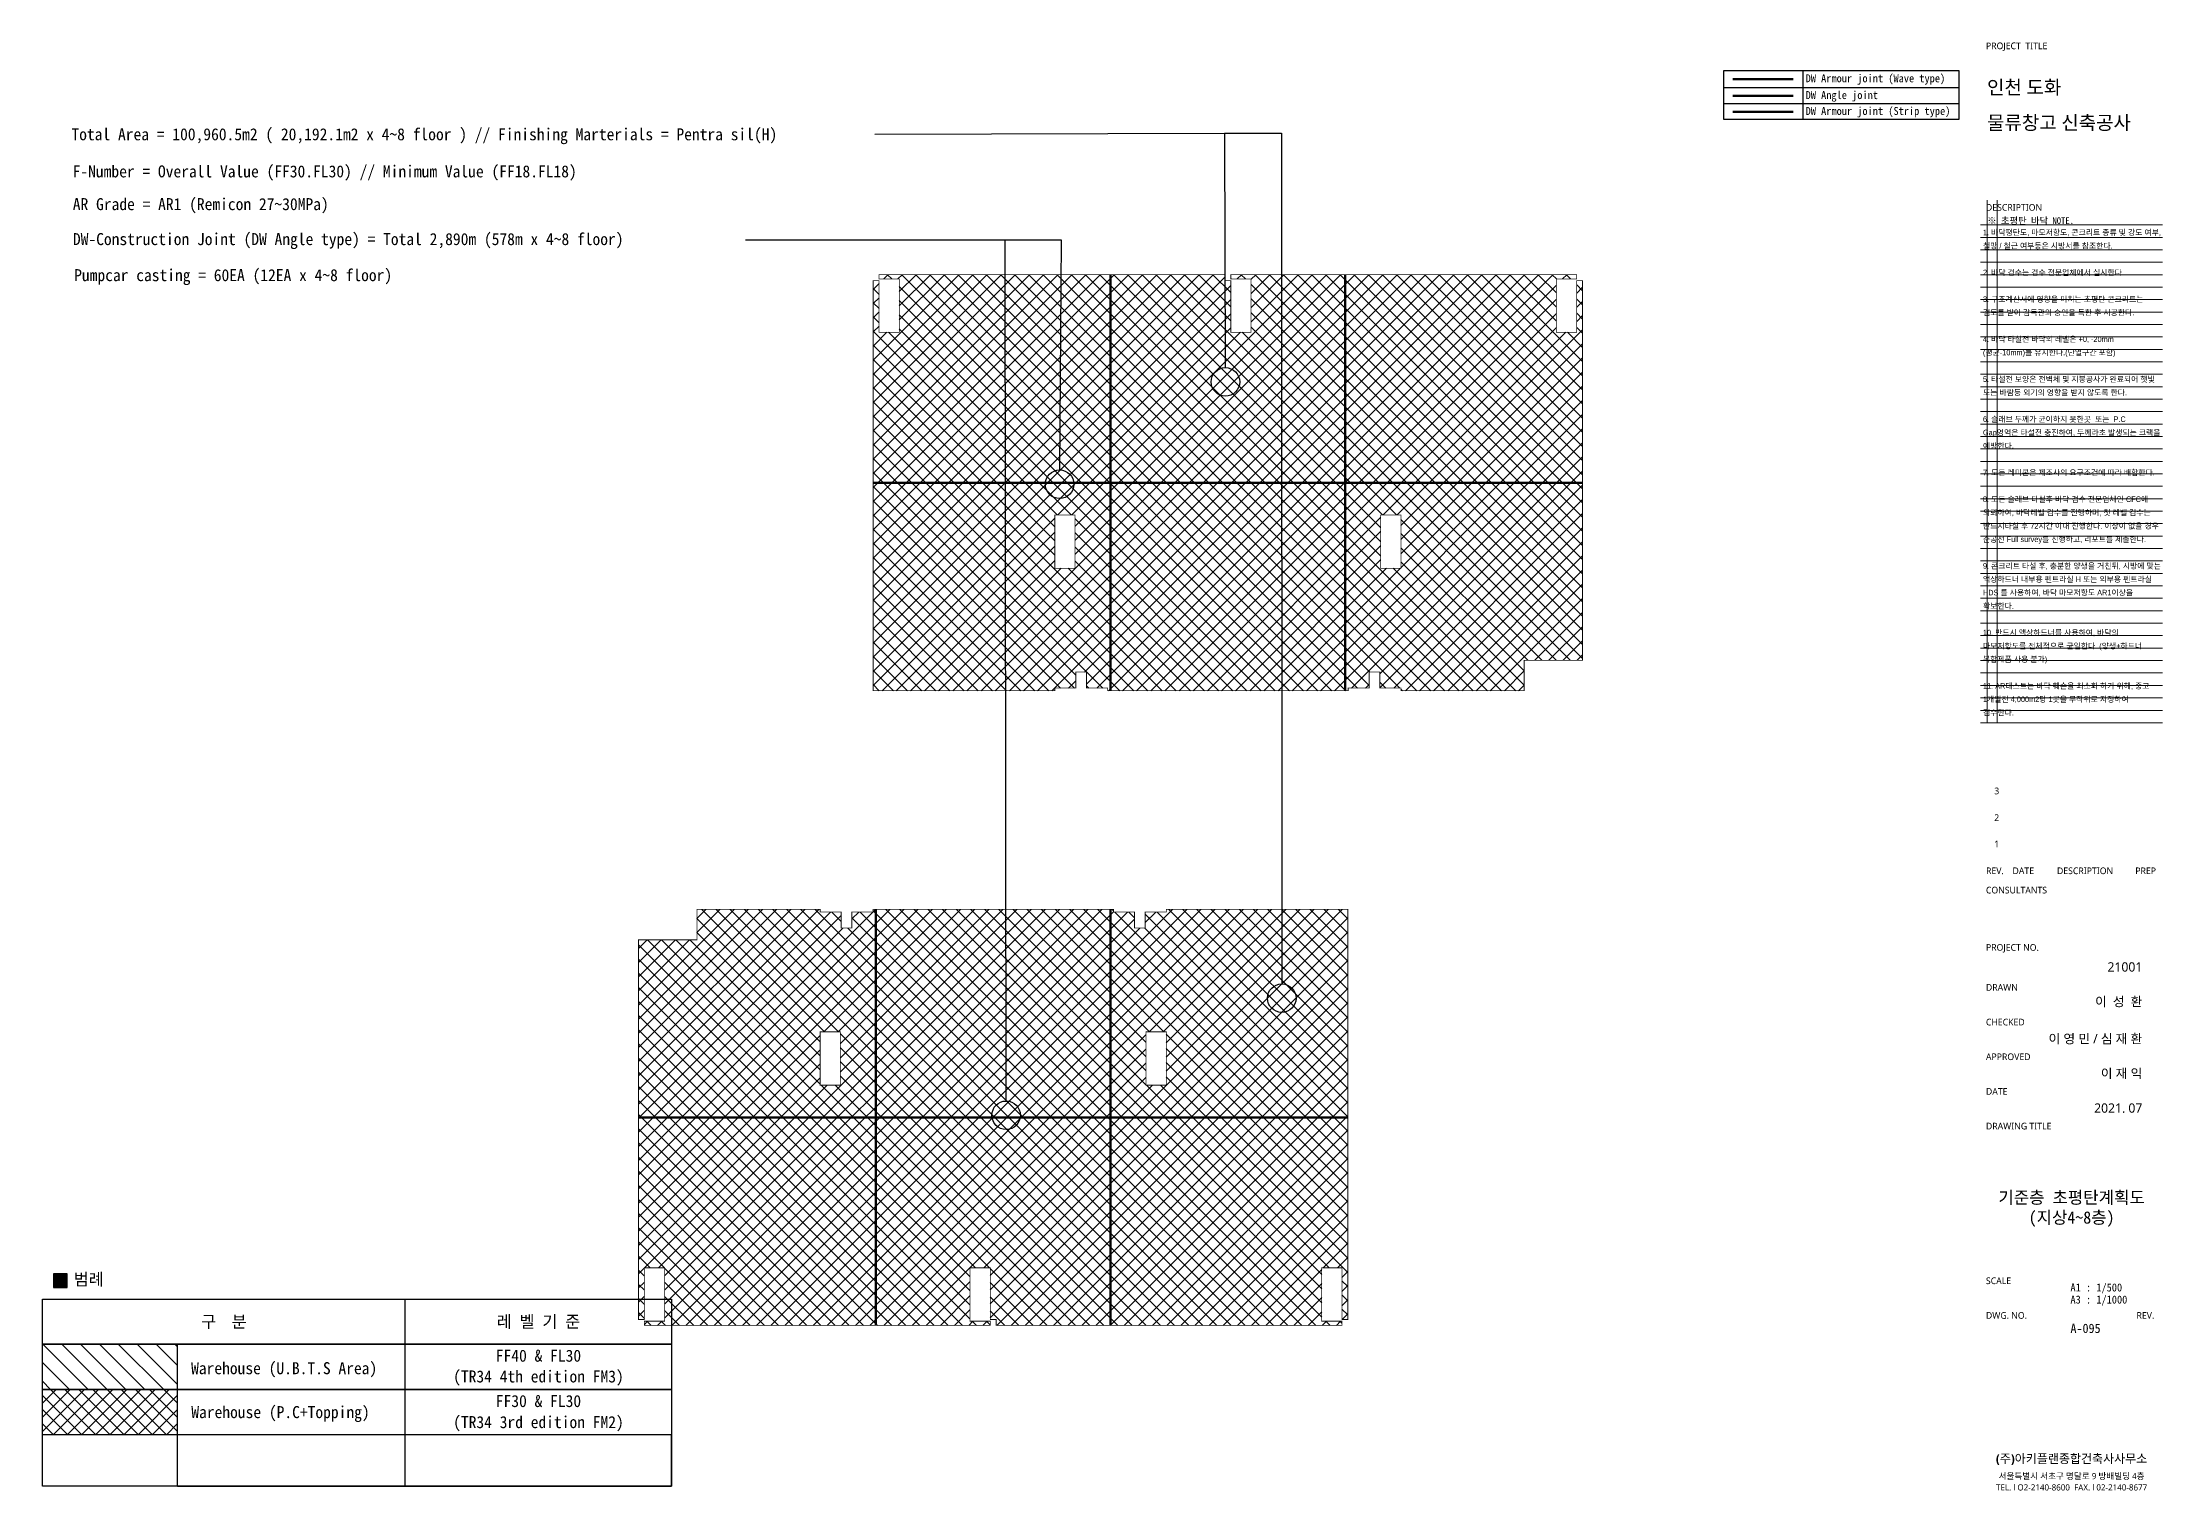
# Model space of a CAD drawing. Header units: millimetres. Extents: x 1364877 to 2662909, y 234189 to 1399913.
# Drawn here: x 1364877 to 1762398, y 1128393 to 1399913 of the extents above; entities that cross this region are included whole.
import ezdxf
from ezdxf.enums import TextEntityAlignment as Align

# ---------------------------------------------------------------- set-up
doc = ezdxf.new("R2010")
doc.units = ezdxf.units.MM
doc.header["$LTSCALE"] = 5
doc.header["$MEASUREMENT"] = 0
doc.linetypes.add('XR-평면도$0$( Hidden )', pattern=[0.375, 0.25, -0.125])
for name, color, linetype, lineweight in [('A-BORD-TEXT', 3, 'CONTINUOUS', 25), ('A-MKXS-LEAD', 7, 'CONTINUOUS', 25), ('A-MKXX-NAME', 3, 'CONTINUOUS', 25), ('A-XXXX-HATC', 8, 'CONTINUOUS', 18), ('A-XXXX-NOTE', 3, 'CONTINUOUS', 25), ('A-XXXX-TABL', 7, 'CONTINUOUS', 25), ('A-XXXX-TXT1', 3, 'CONTINUOUS', 25), ('FORM(미추홀)$0$A-BORD-TEXT', 3, 'CONTINUOUS', 25), ('문자 참고', 3, 'CONTINUOUS', 13)]:
    doc.layers.add(name, color=color, linetype=linetype, lineweight=lineweight)
doc.layers.add('A-XXXX-NPLT', color=144, linetype='CONTINUOUS', lineweight=15, plot=False)
for name, color, linetype in [('BOX', 7, 'CONTINUOUS'), ('DW-Area', 3, 'CONTINUOUS'), ('DW-Constr J', 1, 'CONTINUOUS'), ('DW-ETC', 7, 'CONTINUOUS'), ('FORM(미추홀)$0$FORM', 7, 'CONTINUOUS')]:
    doc.layers.add(name, color=color, linetype=linetype)
doc.styles.add('FORM(미추홀)$0$맑은고딕', font='malgun.ttf')
doc.styles.add('FORM(미추홀)$0$맑은고딕B', font='malgunbd.ttf')
doc.styles.add('돋움', font='')
doc.styles.add('돋움_14', font='', dxfattribs={"height": 2.5})
doc.styles.add('돋움체', font='')
doc.styles.add('맑은고딕', font='')
doc.styles.get('돋움').set_extended_font_data('DotumChe')
doc.styles.get('돋움_14').set_extended_font_data('Dotum')
doc.styles.get('돋움체').set_extended_font_data('DotumChe')
doc.styles.get('맑은고딕').set_extended_font_data('DotumChe')

# ---------------------------------------------------------------- blocks, each defined once
blk = doc.blocks.new('NOTE')
at = {"layer": 'A-XXXX-NPLT'}
for p, q in [((1010660, 179733), (1010660, 175813)), ((1010734, 175813), (1010734, 179733)), ((1010610, 179546), (1011975, 179546)), ((1010610, 179453), (1011975, 179453)), ((1010610, 179359), (1011975, 179359)), ((1010610, 179266), (1011975, 179266)), ((1010610, 179173), (1011975, 179173)), ((1010610, 179079), (1011975, 179079)), ((1010610, 178986), (1011975, 178986)), ((1010610, 178893), (1011975, 178893)), ((1010610, 178799), (1011975, 178799)), ((1010610, 178706), (1011975, 178706)), ((1010610, 178613), (1011975, 178613)), ((1010610, 178519), (1011975, 178519)), ((1010610, 178426), (1011975, 178426)), ((1010610, 178333), (1011975, 178333)), ((1010610, 178239), (1011975, 178239)), ((1010610, 178146), (1011975, 178146)), ((1010610, 178053), (1011975, 178053)), ((1010610, 177959), (1011975, 177959)), ((1010610, 177866), (1011975, 177866)), ((1010610, 177773), (1011975, 177773)), ((1010610, 177679), (1011975, 177679)), ((1010610, 177586), (1011975, 177586)), ((1010610, 177493), (1011975, 177493)), ((1010610, 177399), (1011975, 177399)), ((1010610, 177306), (1011975, 177306)), ((1010610, 177213), (1011975, 177213)), ((1010610, 177119), (1011975, 177119)), ((1010610, 177026), (1011975, 177026)), ((1010610, 176933), (1011975, 176933)), ((1010610, 176839), (1011975, 176839)), ((1010610, 176746), (1011975, 176746)), ((1010610, 176653), (1011975, 176653)), ((1010610, 176559), (1011975, 176559)), ((1010610, 176466), (1011975, 176466)), ((1010610, 176373), (1011975, 176373)), ((1010610, 176279), (1011975, 176279)), ((1010610, 176186), (1011975, 176186)), ((1010610, 176093), (1011975, 176093)), ((1010610, 175999), (1011975, 175999)), ((1010610, 175906), (1011975, 175906)), ((1010610, 175813), (1011975, 175813))]:
    blk.add_line(p, q, dxfattribs=at)

msp = doc.modelspace()

# ---------------------------------------------------------------- hatches: boundary and pattern name
at = {"layer": 'A-XXXX-HATC'}
h = msp.add_hatch(dxfattribs=at)
h.set_pattern_fill('ANSI31', color=3, scale=20000, angle=90, style=0)
h.paths.add_polyline_path([(1364887.7, 1155869.8), (1390220.6, 1155869.8), (1390220.6, 1147365.7), (1364887.7, 1147365.7)])
at = {"layer": 'BOX'}
h = msp.add_hatch(color=4, dxfattribs=at)
h.dxf.hatch_style = 1
h.paths.add_polyline_path([(1366970.4, 1166475.6), (1369521.7, 1166475.6), (1369521.7, 1169026.9), (1366970.4, 1169026.9)])
at = {"layer": 'DW-ETC'}
h = msp.add_hatch(dxfattribs=at)
h.set_pattern_fill('ANSI37', color=256, scale=15000)
h.paths.add_polyline_path([(1487591, 1231659.8), (1476641, 1231659.8), (1476641, 1160459.8), (1477741, 1160459.8), (1477741, 1170159.8), (1481541, 1170159.8), (1481541, 1160159.8), (1477741, 1160159.8), (1477741, 1159359.8), (1542591, 1159359.8), (1542591, 1160159.8), (1538791, 1160159.8), (1538791, 1170159.8), (1542591, 1170159.8), (1542591, 1160459.8), (1543691, 1160459.8), (1543691, 1159359.8), (1608541, 1159359.8), (1608541, 1160159.8), (1604741, 1160159.8), (1604741, 1170159.8), (1608541, 1170159.8), (1608541, 1160459.8), (1609641, 1160459.8), (1609641, 1237359.8), (1575591, 1237359.8), (1575591, 1236859.8), (1571641, 1236859.8), (1571641, 1233859.8), (1569641, 1233859.8), (1569641, 1236859.8), (1565691, 1236859.8), (1565691, 1237359.8), (1520591, 1237359.8), (1520591, 1236859.8), (1516641, 1236859.8), (1516641, 1233859.8), (1514641, 1233859.8), (1514641, 1236859.8), (1510691, 1236859.8), (1510691, 1237359.8), (1487591, 1237359.8)])
h.paths.add_polyline_path([(1642691, 1284059.8), (1653641, 1284059.8), (1653641, 1355259.8), (1652541, 1355259.8), (1652541, 1345559.8), (1648741, 1345559.8), (1648741, 1355559.8), (1652541, 1355559.8), (1652541, 1356359.8), (1587691, 1356359.8), (1587691, 1355559.8), (1591491, 1355559.8), (1591491, 1345559.8), (1587691, 1345559.8), (1587691, 1355259.8), (1586591, 1355259.8), (1586591, 1356359.8), (1521741, 1356359.8), (1521741, 1355559.8), (1525541, 1355559.8), (1525541, 1345559.8), (1521741, 1345559.8), (1521741, 1355259.8), (1520641, 1355259.8), (1520641, 1278359.8), (1554691, 1278359.8), (1554691, 1278859.8), (1558641, 1278859.8), (1558641, 1281859.8), (1560641, 1281859.8), (1560641, 1278859.8), (1564591, 1278859.8), (1564591, 1278359.8), (1609691, 1278359.8), (1609691, 1278859.8), (1613641, 1278859.8), (1613641, 1281859.8), (1615641, 1281859.8), (1615641, 1278859.8), (1619591, 1278859.8), (1619591, 1278359.8), (1642691, 1278359.8)])
h.paths.add_polyline_path([(1558491, 1301309.8), (1554691, 1301309.8), (1554691, 1311309.8), (1558491, 1311309.8)], flags=16)
h.paths.add_polyline_path([(1619591, 1301309.8), (1615791, 1301309.8), (1615791, 1311309.8), (1619591, 1311309.8)], flags=16)
h.paths.add_polyline_path([(1510691, 1214409.8), (1514491, 1214409.8), (1514491, 1204409.8), (1510691, 1204409.8)], flags=16)
h.paths.add_polyline_path([(1571791, 1214409.8), (1575591, 1214409.8), (1575591, 1204409.8), (1571791, 1204409.8)], flags=16)
h = msp.add_hatch(dxfattribs=at)
h.set_pattern_fill('ANSI37', color=256, scale=15000)
h.paths.add_polyline_path([(1364877.5, 1147365.7), (1364887.7, 1138831.2), (1390210.3, 1138861.6), (1390210.3, 1147365.7)])

# ---------------------------------------------------------------- linework, layer by layer
at = {"layer": 'A-MKXS-LEAD'}
for points in [[(1520957, 1382702.7), (1586531.6, 1382869.7), (1586665.3, 1339006.2)], [(1586531.6, 1382869.7), (1597228.6, 1382869.7), (1597248.6, 1223390.3)], [(1496711.3, 1362882.8), (1555910.1, 1362882.8), (1555598.4, 1319751.3)], [(1545569.1, 1201436.4), (1545416.7, 1362882.8)]]:
    msp.add_lwpolyline(points, dxfattribs=at)
for centre in [(1586687.7, 1336263.1), (1555598.4, 1317078.7), (1597254.8, 1220717.7), (1545571.6, 1198763.8)]:
    msp.add_circle(centre, 2672.6, dxfattribs=at)
at = {"layer": 'A-XXXX-TABL'}
for p, q in [((1364887.7, 1155869.8), (1482858.2, 1155869.8)), ((1364887.7, 1147365.7), (1482858.2, 1147365.7))]:
    msp.add_line(p, q, dxfattribs=at)
for points in [[(1680084.8, 1394601.7), (1680084.8, 1385491.8), (1724273, 1385491.8), (1724273, 1394601.7)], [(1364887.7, 1164290.8), (1482858.2, 1164290.8), (1482858.2, 1129219.7), (1364887.7, 1129219.7)]]:
    msp.add_lwpolyline(points, close=True, dxfattribs=at)
for points in [[(1680084.8, 1391453.4), (1724273, 1391453.4)], [(1694951.7, 1394601.7), (1694951.3, 1385491.8)], [(1680084.8, 1388469.1), (1724273, 1388469.1)], [(1432910.4, 1129219.7), (1432910.4, 1164290.8)], [(1482858.2, 1155869.8), (1364887.7, 1155869.8)], [(1390219.2, 1129219.7), (1390220.6, 1155869.8)], [(1482858.2, 1147365.7), (1364887.7, 1147365.7)], [(1482858.2, 1138861.6), (1364887.7, 1138861.6)]]:
    msp.add_lwpolyline(points, dxfattribs=at)
at = {"layer": 'BOX', "color": 4}
msp.add_lwpolyline([(1366970.4, 1166475.6), (1369521.7, 1166475.6), (1369521.7, 1169026.9), (1366970.4, 1169026.9)], close=True, dxfattribs=at)
at = {"layer": 'DW-Area', "const_width": 150}
for points in [[(1642691, 1284059.8), (1653641, 1284059.8), (1653641, 1355259.8), (1652541, 1355259.8), (1652541, 1345559.8), (1648741, 1345559.8), (1648741, 1355559.8), (1652541, 1355559.8), (1652541, 1356359.8), (1587691, 1356359.8), (1587691, 1355559.8), (1591491, 1355559.8), (1591491, 1345559.8), (1587691, 1345559.8), (1587691, 1355259.8), (1586591, 1355259.8), (1586591, 1356359.8), (1521741, 1356359.8), (1521741, 1355559.8), (1525541, 1355559.8), (1525541, 1345559.8), (1521741, 1345559.8), (1521741, 1355259.8), (1520641, 1355259.8), (1520641, 1278359.8), (1554691, 1278359.8), (1554691, 1278859.8), (1558641, 1278859.8), (1558641, 1281859.8), (1560641, 1281859.8), (1560641, 1278859.8), (1564591, 1278859.8), (1564591, 1278359.8), (1609691, 1278359.8), (1609691, 1278859.8), (1613641, 1278859.8), (1613641, 1281859.8), (1615641, 1281859.8), (1615641, 1278859.8), (1619591, 1278859.8), (1619591, 1278359.8), (1642691, 1278359.8)], [(1558491, 1301309.8), (1554691, 1301309.8), (1554691, 1311309.8), (1558491, 1311309.8)], [(1619591, 1301309.8), (1615791, 1301309.8), (1615791, 1311309.8), (1619591, 1311309.8)], [(1487591, 1231659.8), (1476641, 1231659.8), (1476641, 1160459.8), (1477741, 1160459.8), (1477741, 1170159.8), (1481541, 1170159.8), (1481541, 1160159.8), (1477741, 1160159.8), (1477741, 1159359.8), (1542591, 1159359.8), (1542591, 1160159.8), (1538791, 1160159.8), (1538791, 1170159.8), (1542591, 1170159.8), (1542591, 1160459.8), (1543691, 1160459.8), (1543691, 1159359.8), (1608541, 1159359.8), (1608541, 1160159.8), (1604741, 1160159.8), (1604741, 1170159.8), (1608541, 1170159.8), (1608541, 1160459.8), (1609641, 1160459.8), (1609641, 1237359.8), (1575591, 1237359.8), (1575591, 1236859.8), (1571641, 1236859.8), (1571641, 1233859.8), (1569641, 1233859.8), (1569641, 1236859.8), (1565691, 1236859.8), (1565691, 1237359.8), (1520591, 1237359.8), (1520591, 1236859.8), (1516641, 1236859.8), (1516641, 1233859.8), (1514641, 1233859.8), (1514641, 1236859.8), (1510691, 1236859.8), (1510691, 1237359.8), (1487591, 1237359.8)], [(1510691, 1214409.8), (1514491, 1214409.8), (1514491, 1204409.8), (1510691, 1204409.8)], [(1571791, 1214409.8), (1575591, 1214409.8), (1575591, 1204409.8), (1571791, 1204409.8)]]:
    msp.add_lwpolyline(points, close=True, dxfattribs=at)
at = {"layer": 'DW-Constr J', "linetype": 'XR-평면도$0$( Hidden )', "ltscale": 6500, "const_width": 450}
for points in [[(1565141, 1278359.8), (1565141, 1356359.8)], [(1609141, 1278359.8), (1609141, 1356359.8)], [(1653641, 1317359.8), (1520641, 1317359.8)], [(1521141, 1237359.8), (1521141, 1159359.8)], [(1565141, 1237359.8), (1565141, 1159359.8)], [(1476641, 1198359.8), (1609641, 1198359.8)]]:
    msp.add_lwpolyline(points, dxfattribs=at)
at = {"layer": 'DW-ETC', "color": 1, "const_width": 450}
msp.add_lwpolyline([(1681769.7, 1393045.3), (1693154, 1393045.3)], dxfattribs=at)
at = {"layer": 'DW-ETC', "color": 1, "linetype": 'XR-평면도$0$( Hidden )', "ltscale": 1500, "const_width": 450}
msp.add_lwpolyline([(1681769.7, 1389897), (1693154, 1389897)], dxfattribs=at)
at = {"layer": 'DW-ETC', "color": 6, "const_width": 450}
msp.add_lwpolyline([(1681769.7, 1386912.7), (1693154, 1386912.7)], dxfattribs=at)
at = {"layer": 'DW-ETC'}
msp.add_lwpolyline([(1390220.6, 1129219.7), (1482858.2, 1129219.7), (1482858.2, 1138861.6)], dxfattribs=at)

# ---------------------------------------------------------------- block references
at = {"layer": 'A-XXXX-TXT1', "xscale": 25, "yscale": 25, "zscale": 25}
msp.add_blockref('NOTE', (-23536972.4, -3122966.5), dxfattribs=at)

# ---------------------------------------------------------------- texts
at = {"layer": 'A-BORD-TEXT', "style": '맑은고딕'}
msp.add_text('이 성 환', height=1750, dxfattribs=at).set_placement((1758590.7, 1219200.4), align=Align.RIGHT)
for s, p in [('기준층 초평탄계획도', (1745335.5, 1183351.7)), ('(지상4~8층)', (1745335.5, 1179601.7))]:
    msp.add_text(s, height=2300, dxfattribs=at).set_placement(p, align=Align.MIDDLE_CENTER)
for s, height, p in [('A1 : 1/500', 1500, (1745120.8, 1165723.6)), ('A3 : 1/1000', 1500, (1745120.8, 1163456.1)), ('A-095', 1750, (1745120.8, 1157938))]:
    msp.add_text(s, height=height, dxfattribs=at).set_placement(p)
at = {"layer": 'A-MKXX-NAME', "style": '맑은고딕'}
msp.add_text('※ 초평탄 바닥 NOTE.', height=1250, dxfattribs=at).set_placement((1729523, 1365874))
at = {"layer": 'A-XXXX-NOTE', "style": '돋움'}
for s, p in [('DW Armour joint (Wave type)', (1695461.6, 1392436.4)), ('DW Angle joint', (1695461.6, 1389288.1)), ('DW Armour joint (Strip type)', (1695461.6, 1386303.8))]:
    msp.add_text(s, height=1500, dxfattribs=at).set_placement(p)
at = {"layer": 'A-XXXX-TXT1', "style": '돋움체'}
for s, p in [('Total Area = 100,960.5m2 ( 20,192.1m2 x 4~8 floor ) // Finishing Marterials = Pentra sil(H)', (1370329.2, 1381562.2)), ('F-Number = Overall Value (FF30.FL30) // Minimum Value (FF18.FL18)', (1370547.8, 1374605.3)), ('AR Grade = AR1 (Remicon 27~30MPa)', (1370575, 1368464.7)), ('DW-Construction Joint (DW Angle type) = Total 2,890m (578m x 4~8 floor)', (1370597, 1361909.8)), ('Pumpcar casting = 60EA (12EA x 4~8 floor)', (1370835.5, 1355149.3))]:
    msp.add_text(s, height=2250, dxfattribs=at).set_placement(p)
for s, p in [('범례', (1370734.3, 1168011.3)), ('Warehouse (U.B.T.S Area)', (1392753.1, 1151339.8)), ('Warehouse (P.C+Topping)', (1392794.6, 1143109.4))]:
    msp.add_text(s, height=2250, dxfattribs=at).set_placement(p, align=Align.MIDDLE_LEFT)
for s, p in [('구  분', (1398899.1, 1160080.3)), ('레 벨 기 준', (1457884.3, 1160080.3)), ('FF40 & FL30', (1457884.3, 1153685.4)), ('(TR34 4th edition FM3)', (1457884.3, 1149792.9)), ('FF30 & FL30', (1457884.3, 1145181.3)), ('(TR34 3rd edition FM2)', (1457884.3, 1141229.9))]:
    msp.add_text(s, height=2250, dxfattribs=at).set_placement(p, align=Align.MIDDLE_CENTER)
at = {"layer": 'FORM(미추홀)$0$A-BORD-TEXT', "style": 'FORM(미추홀)$0$맑은고딕'}
for s, height, p in [('PROJECT  TITLE', 1250, (1729270.6, 1398643.9)), ('인천 도화', 2600, (1729483.5, 1390193.4)), ('물류창고 신축공사', 2600, (1729483.5, 1383558.2)), ('DESCRIPTION', 1250, (1729273, 1368351.7)), ('REV.', 1250, (1729294.5, 1243973.7)), ('DATE', 1250, (1734256.6, 1243973.7)), ('DESCRIPTION', 1250, (1742592.2, 1243973.7)), ('PREP', 1250, (1757275.1, 1243973.7)), ('CONSULTANTS', 1250, (1729273, 1240351.7)), ('PROJECT NO.', 1250, (1729273, 1229607)), ('DRAWN', 1250, (1729273, 1222107)), ('CHECKED', 1250, (1729273, 1215607)), ('APPROVED', 1250, (1729273, 1209107)), ('DATE', 1250, (1729273, 1202607)), ('DRAWING TITLE', 1250, (1729273, 1196107)), ('SCALE', 1250, (1729273, 1167107)), ('DWG. NO.', 1250, (1729273, 1160607)), ('REV.', 1250, (1757507.9, 1160607))]:
    msp.add_text(s, height=height, dxfattribs=at).set_placement(p)
for s, p in [('3', (1731299.3, 1259576.7)), ('2', (1731299.3, 1254576.7)), ('1', (1731299.3, 1249626.5))]:
    msp.add_text(s, height=1250, dxfattribs=at).set_placement(p, align=Align.MIDDLE)
for s, p in [('21001', (1758590.7, 1225700.4)), ('이 영 민 / 심 재 환', (1758590.7, 1212237.4)), ('이 재 익', (1758590.7, 1205737.4)), ('2021. 07', (1758590.7, 1199237.4))]:
    msp.add_text(s, height=1750, dxfattribs=at).set_placement(p, align=Align.RIGHT)
at = {"layer": 'FORM(미추홀)$0$FORM', "color": 7}
for s, height, style, p in [('(주)아키플랜종합건축사사무소', 1650, 'FORM(미추홀)$0$맑은고딕B', (1745335.5, 1133542.2)), ('TEL. l O2-2140-8600  FAX. l 02-2140-8677', 1150, 'FORM(미추홀)$0$맑은고딕', (1745335.5, 1128415.6)), ('서울특별시 서초구 명달로 9 방배빌딩 4층', 1150, 'FORM(미추홀)$0$맑은고딕', (1745335.5, 1130543.9))]:
    msp.add_text(s, height=height, dxfattribs=dict(at, style=style)).set_placement(p, align=Align.CENTER)
at = {"layer": '문자 참고', "insert": (1728716.5, 1364795.7), "char_height": 1050, "width": 33375.151, "attachment_point": 1, "line_spacing_factor": 1.428571, "style": '돋움_14'}
msp.add_mtext('1. 바닥평탄도, 마모저항도, 콘크리트 종류 및 강도 여부, 철망 / 철근 여부등은 시방서를 참조한다.\\P\\P2. 바닥 검수는 검수 전문업체에서 실시한다.\\P\\P3. 구조계산서에 영향을 미치는 초평탄 콘크리트는 검토를 받아 감독관의 승인을 득한 후 시공한다.\\P\\P4. 바닥 타설전 바닥의 레벨은 +0, -20mm (평균-10mm)를 유지한다.(단열구간 포함)\\P\\P5. 타설전 보양은 전벽체 및 지붕공사가 완료되어 햇빛 또는 바람등 외기의 영향을 받지 않도록 한다.\\P\\P6. 슬래브 두께가 균이하지 못한곳  또는  P.C Gap영역은 타설전 충진하여, 두께라초 발생되는 크랙을 예방한다.\\P\\P7. 모든 레미콘은 제조사의 요구조건에 따라 배합한다.\\P\\P8. 모든 슬래브 타설후 바닥 검수 전문업체인 CFC에 의뢰하여, 바닥레벨 검수를 진행하며, 첫 레벨 검수는 반드시타설 후 72시간 이내 진행한다. 이상이 없을 경우 준공전 Full survey를 진행하고, 리포트를 제출한다.\\P\\P9. 콘크리트 타설 후, 충분한 양생을 거친뒤, 시방에 맞는 액상하드너 내부용 펜트라실 H 또는 외부용 펜트라실 HDS 를 사용하여, 바닥 마모저항도 AR1이상을 확보한다.\\P\\P10. 반드시 액상하드너를 사용하여, 바닥의 마모저항도를 전체적으로 균일한다. (양생+하드너 복합제품 사용 불가)\\P\\P11. AR테스트는 바닥 훼손을 최소화 하기 위해, 중고 1개월전 4,000m2당 1곳을 무작위로 지정하여 검수한다.', dxfattribs=at)

doc.saveas('drawing.dxf')
